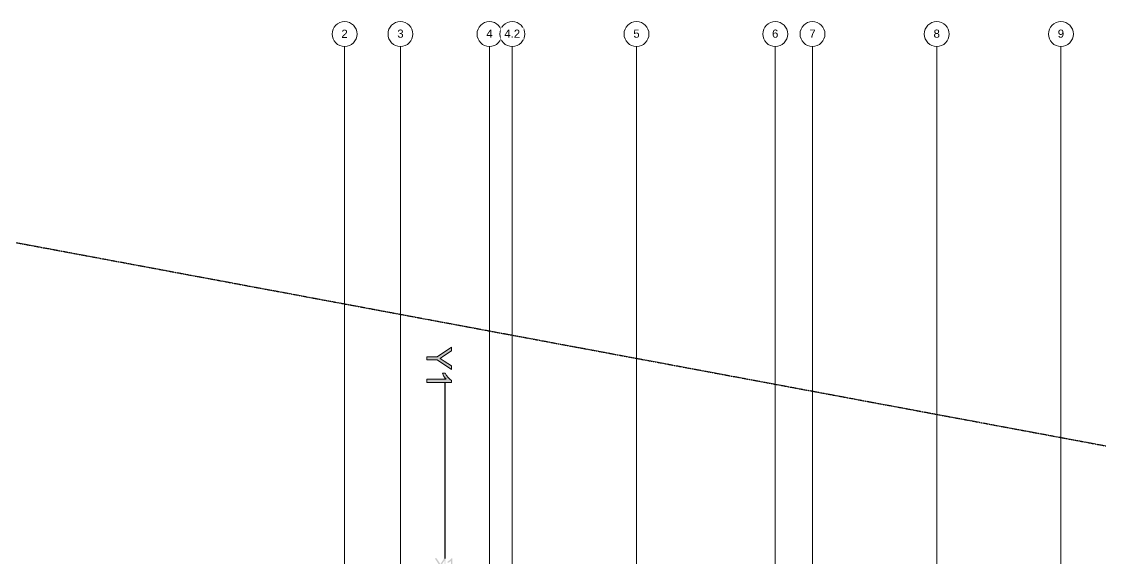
# Model space of a CAD drawing. Header units: inches. Extents: x -3670 to 241, y -250 to 1795.
# Drawn here: x -3238 to -2717, y 1536 to 1795 of the extents above; entities that cross this region are included whole.
import ezdxf

# ---------------------------------------------------------------- set-up
doc = ezdxf.new("R2010")
doc.units = ezdxf.units.IN
doc.header["$MEASUREMENT"] = 0
doc.linetypes.add('Double Dash 3_8_', pattern=[1, 0.375, -0.125, 0.125, -0.125, 0.125, -0.125])
for name, color, linetype, lineweight in [('A-GENM', 13, 'Continuous', 9), ('C-PROP-LINE', 91, 'Double Dash 3_8_', 30), ('S-GRID', 1, 'Continuous', 9), ('S-GRID-IDEN', 1, 'Continuous', 13)]:
    doc.layers.add(name, color=color, linetype=linetype, lineweight=lineweight)
doc.styles.add('Arial', font='arial.ttf', dxfattribs={"height": 3.934132})

# ---------------------------------------------------------------- blocks, each defined once
blk = doc.blocks.new('Control_Line - TBC_3D ControlLine_Y-1534535-01 - SECOND LEVEL - PENENTRATIONS')
at = {"layer": 'A-GENM'}
h = blk.add_hatch(color=256, dxfattribs=at)
h.paths.add_polyline_path([(7.11, -8.71), (7.11, 3.1), (6.16, 3.1), (5.64, 2.33), (4.84, 1.53), (3.84, 0.78), (2.68, 0.15), (2.68, -1.25), (4.23, -0.5), (5.63, 0.5), (5.63, -8.71)], flags=0)
h.paths.add_polyline_path([(0.83, 3.1), (-0.91, 3.1), (-4.41, -2.39), (-8.13, 3.1), (-9.88, 3.1), (-5.26, -3.71), (-5.26, -8.71), (-3.78, -8.71), (-3.78, -3.71), (-0.45, 1.21)], flags=0)
h = blk.add_hatch(color=256, dxfattribs=at)
h.paths.add_polyline_path([(1710, 0.11), (1710, 0.12), (1708.81, 0.12), (1708.64, -0.13), (1710, -0.12), (1710, 0.09)], flags=0)
h.paths.add_polyline_path([(1707.19, 0.12), (1703.89, 0.12), (1704.05, -0.13), (1707.03, -0.12), (1707.19, 0.12)], flags=0)
h.paths.add_polyline_path([(1702.31, -0.13), (1702.14, 0.12), (1612.54, 0.12), (1612.9, -0.13), (1700.12, -0.13)], flags=0)
h.paths.add_polyline_path([(1612.07, 0.06), (1612.07, 0.12), (1432.11, 0.12), (1432.11, -0.13), (1612.07, -0.12), (1612.07, 0.03)], flags=0)
h.paths.add_polyline_path([(1430.63, 0.11), (1430.63, 0.12), (1430.11, 0.12), (1429.76, -0.13), (1430.63, -0.12), (1430.63, 0.09)], flags=0)
h.paths.add_polyline_path([(1427.68, 0.12), (1423.8, 0.11), (1423.64, -0.13), (1427.68, -0.12), (1427.68, 0.12)], flags=0)
h.paths.add_polyline_path([(1422.19, 0.12), (1418.89, 0.11), (1419.05, -0.13), (1422.04, -0.11), (1422.19, 0.12)], flags=0)
h.paths.add_polyline_path([(1322, 0), (1321.99, 0.01), (1321.88, 0.12), (1147.11, 0.11), (1147.11, -0.13), (1321.89, -0.11), (1321.98, -0.02)], flags=0)
h.paths.add_polyline_path([(1417.31, -0.13), (1417.14, 0.12), (1322.11, 0.11), (1322, 0), (1322.13, -0.13), (1415.12, -0.13)], flags=0)
h.paths.add_polyline_path([(1145.63, 0.06), (1145.63, 0.12), (1145.09, 0.11), (1144.76, -0.13), (1145.63, -0.11), (1145.63, 0.04)], flags=0)
h.paths.add_polyline_path([(1142.68, -0.05), (1142.68, 0.12), (1138.81, 0.11), (1138.64, -0.13), (1142.68, -0.11), (1142.68, -0.06)], flags=0)
h.paths.add_polyline_path([(1137.19, 0.12), (1133.89, 0.11), (1134.05, -0.13), (1137.04, -0.11), (1137.19, 0.12)], flags=0)
h.paths.add_polyline_path([(1132.31, -0.13), (1132.14, 0.12), (862.11, 0.11), (862.11, -0.13), (1130.86, -0.13)], flags=0)
h.paths.add_polyline_path([(860.63, -0.09), (860.63, 0.12), (860.1, 0.11), (859.76, -0.13), (860.63, -0.11), (860.63, -0.1)], flags=0)
h.paths.add_polyline_path([(857.68, 0.02), (857.68, 0.12), (853.81, 0.11), (853.64, -0.13), (857.68, -0.11), (857.68, 0)], flags=0)
h.paths.add_polyline_path([(852.19, 0.12), (848.89, 0.11), (849.05, -0.13), (852.04, -0.11), (852.19, 0.12)], flags=0)
h.paths.add_polyline_path([(847.31, -0.13), (847.14, 0.12), (577.11, 0.12), (577.11, -0.13), (845.12, -0.13)], flags=0)
h.paths.add_polyline_path([(575.63, -0.12), (575.63, 0.12), (575.1, 0.12), (574.76, -0.13), (575.63, -0.12)], flags=0)
h.paths.add_polyline_path([(572.68, 0.12), (568.81, 0.12), (568.64, -0.13), (572.68, -0.12), (572.68, 0.12)], flags=0)
h.paths.add_polyline_path([(567.19, 0.12), (563.89, 0.12), (564.05, -0.13), (567.04, -0.12), (567.19, 0.12)], flags=0)
h.paths.add_polyline_path([(562.31, -0.13), (562.14, 0.12), (372.54, 0.12), (372.9, -0.13), (560.12, -0.13)], flags=0)
h.paths.add_polyline_path([(372.07, 0.11), (372.07, 0.12), (292.11, 0.12), (292.11, -0.13), (372.07, -0.12), (372.07, 0.1)], flags=0)
h.paths.add_polyline_path([(290.63, 0.09), (290.63, 0.12), (290.1, 0.12), (289.76, -0.13), (290.63, -0.12), (290.63, 0.08)], flags=0)
h.paths.add_polyline_path([(287.68, 0.03), (287.68, 0.12), (283.81, 0.12), (283.64, -0.13), (287.68, -0.12), (287.68, 0.03)], flags=0)
h.paths.add_polyline_path([(282.19, 0.12), (278.89, 0.12), (279.05, -0.13), (282.03, -0.12), (282.19, 0.12)], flags=0)
h.paths.add_polyline_path([(277.31, -0.13), (277.14, 0.12), (222.54, 0.12), (222.9, -0.13), (275.12, -0.13)], flags=0)
h.paths.add_polyline_path([(222.07, 0.11), (222.07, 0.12), (92.54, 0.12), (92.9, -0.13), (222.07, -0.12), (222.07, 0.11)], flags=0)
h.paths.add_polyline_path([(92.07, 0.11), (92.07, 0.12), (7.11, 0.12), (7.11, -0.13), (92.07, -0.12), (92.07, 0.11)], flags=0)
h.paths.add_polyline_path([(5.63, 0.09), (5.63, 0.12), (5.11, 0.12), (4.76, -0.13), (5.63, -0.12), (5.63, 0.06)], flags=0)
h = blk.add_hatch(color=256, dxfattribs=at)
h.paths.add_polyline_path([(97.98, 2.84), (97.98, 3.57), (92.07, 3.57), (92.07, 3.1), (92.86, 2.44), (93.55, 1.36), (94.25, 1.36), (93.87, 2.14), (93.38, 2.84)], flags=0)
h.paths.add_polyline_path([(97.98, -1.87), (95.48, -1.87), (92.07, 0.44), (92.07, -0.43), (94.82, -2.18), (92.07, -4.05), (92.07, -4.92), (95.48, -2.61), (97.98, -2.61)], flags=0)
for p, q in [((-8.13, 3.1), (-9.88, 3.1)), ((-9.88, 3.1), (-5.26, -3.71)), ((-5.67, -0.53), (-8.13, 3.1)), ((-3.78, -3.71), (0.83, 3.1)), ((-0.91, 3.1), (-3.15, -0.4)), ((0.83, 3.1), (-0.91, 3.1)), ((3.84, 0.78), (2.68, 0.15)), ((2.68, 0.15), (2.68, -1.25)), ((4.84, 1.53), (3.84, 0.78)), ((4.23, -0.5), (5.63, 0.5)), ((5.64, 2.33), (4.84, 1.53)), ((5.63, 0.12), (5.11, 0.12)), ((5.63, 0.5), (5.63, -8.71)), ((6.16, 3.1), (5.64, 2.33)), ((7.11, 3.1), (6.16, 3.1)), ((7.11, -8.71), (7.11, 3.1)), ((92.07, 0.12), (7.11, 0.12)), ((-4.41, -2.39), (-5.67, -0.53)), ((-5.26, -3.71), (-5.26, -8.71)), ((-3.15, -0.4), (-4.41, -2.39)), ((-3.78, -8.71), (-3.78, -3.71)), ((2.68, -1.25), (4.23, -0.5)), ((4.76, -0.13), (5.63, -0.13)), ((7.11, -0.13), (92.07, -0.13)), ((-5.26, -8.71), (-3.78, -8.71)), ((5.63, -8.71), (7.11, -8.71))]:
    blk.add_line(p, q, dxfattribs=at)
blk = doc.blocks.new('Family - ___-389244-01 - SECOND LEVEL - PENENTRATIONS')
at = {"layer": 'C-PROP-LINE'}
blk.add_line((-3452, 1727.74), (100, 1065.67), dxfattribs=at)
blk = doc.blocks.new('Grid - 3_16_-139788-01 - SECOND LEVEL - PENENTRATIONS')
at = {"layer": 'S-GRID-IDEN'}
blk.add_circle((0, 0), 0.188, dxfattribs=at)

msp = doc.modelspace()

# ---------------------------------------------------------------- linework, layer by layer
at = {"layer": 'S-GRID'}
for p, q in [((-3081.99813, -238.35436), (-3081.99813, 1782.99758)), ((-3055, 1782.99758), (-3055, -238.35436)), ((-3012, 1782.99758), (-3012, -238.35436)), ((-3001, 1782.99758), (-3001, -238.35436)), ((-2941, 1782.99758), (-2941, -238.35436)), ((-2874, 1782.99758), (-2874, -238.35436)), ((-2856, 1782.99758), (-2856, -238.35436)), ((-2796, 1782.99758), (-2796, -238.35436)), ((-2736, 1782.99758), (-2736, -238.35436))]:
    msp.add_line(p, q, dxfattribs=at)

# ---------------------------------------------------------------- block references
at = {"layer": 'A-GENM', "rotation": 269.9999999999999}
msp.add_blockref('Control_Line - TBC_3D ControlLine_Y-1534535-01 - SECOND LEVEL - PENENTRATIONS', (-3033.5, 1628), dxfattribs=at)
at = {"layer": 'C-PROP-LINE'}
msp.add_blockref('Family - ___-389244-01 - SECOND LEVEL - PENENTRATIONS', (0, 0), dxfattribs=at)
at = {"layer": 'S-GRID-IDEN', "xscale": 31.99999999999999, "yscale": 31.99999999999999, "zscale": 31.99999999999999}
msp.add_blockref('Grid - 3_16_-139788-01 - SECOND LEVEL - PENENTRATIONS', (-3081.99813, 1788.99758), dxfattribs=at)
at = {"layer": 'S-GRID-IDEN', "xscale": 31.99999999999999, "yscale": 31.99999999999999, "zscale": 31.99999999999999, "rotation": 180}
for p in [(-3055, 1788.99758), (-3012, 1788.99758), (-2941, 1788.99758), (-2874, 1788.99758), (-2856, 1788.99758), (-2796, 1788.99758), (-2736, 1788.99758)]:
    msp.add_blockref('Grid - 3_16_-139788-01 - SECOND LEVEL - PENENTRATIONS', p, dxfattribs=at)

# ---------------------------------------------------------------- next in the draw order: texts
at = {"layer": 'S-GRID-IDEN', "char_height": 3.93413, "width": 3.648, "attachment_point": 2, "line_spacing_factor": 0.938532, "style": 'Arial', "bg_fill": 3, "box_fill_scale": 1.25, "bg_fill_color": 0, "bg_fill_transparency": 0}
for s, insert in [('2', (-3081.99966, 1791.08383)), ('3', (-3054.99846, 1791.14882)), ('4', (-3011.99846, 1791.14882)), ('5', (-2940.99846, 1791.14882)), ('6', (-2873.99846, 1791.14882)), ('7', (-2855.99846, 1791.14882)), ('8', (-2795.99846, 1791.14882)), ('9', (-2735.99846, 1791.14882))]:
    msp.add_mtext(s, dxfattribs=dict(at, insert=insert))

# ---------------------------------------------------------------- next in the draw order: block references
at = {"layer": 'S-GRID-IDEN', "xscale": 31.99999999999999, "yscale": 31.99999999999999, "zscale": 31.99999999999999, "rotation": 180}
msp.add_blockref('Grid - 3_16_-139788-01 - SECOND LEVEL - PENENTRATIONS', (-3001, 1788.99758), dxfattribs=at)

# ---------------------------------------------------------------- next in the draw order: texts
at = {"layer": 'S-GRID-IDEN', "insert": (-3000.99846, 1791.14882), "char_height": 3.934132, "width": 9.12, "attachment_point": 2, "line_spacing_factor": 0.938532, "style": 'Arial', "bg_fill": 3, "box_fill_scale": 1.25, "bg_fill_color": 0, "bg_fill_transparency": 0}
msp.add_mtext('4.2', dxfattribs=at)

doc.saveas('drawing.dxf')
